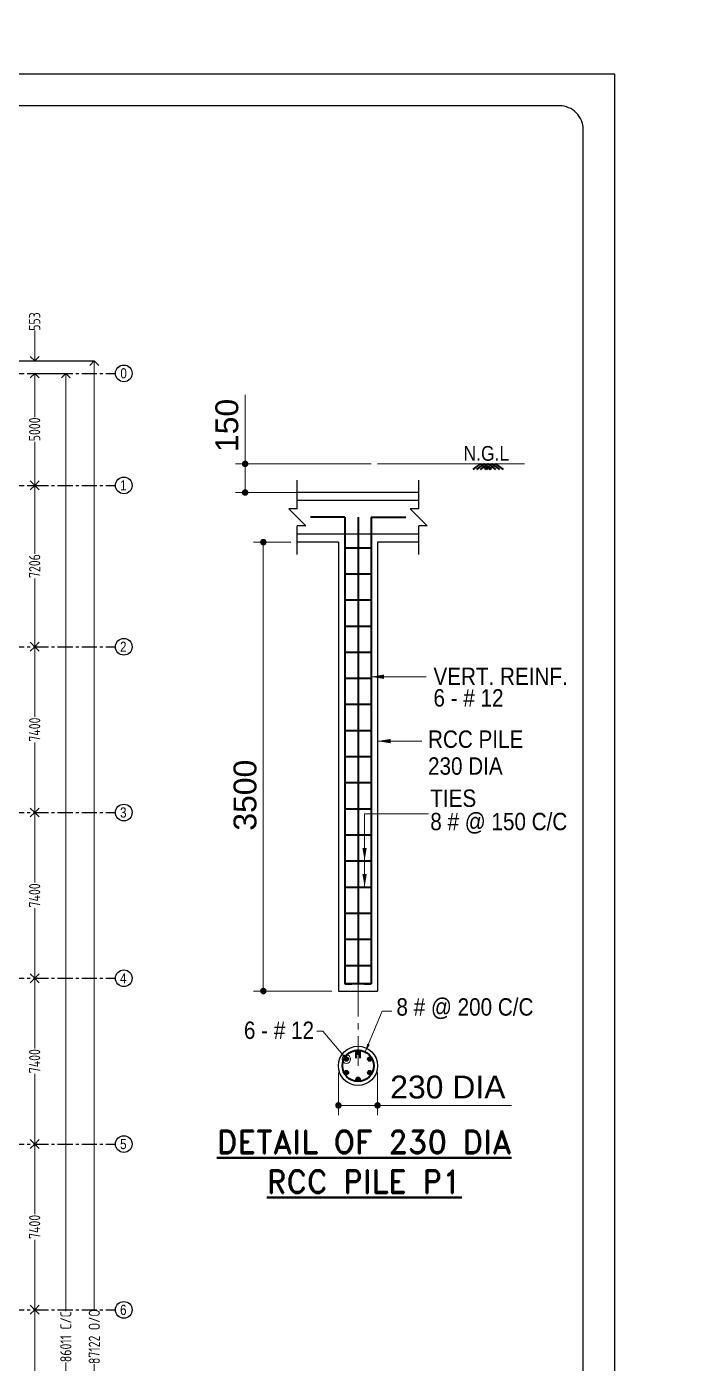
# Model space of a CAD drawing. Header units: inches. Extents: x -605 to 2991212, y -2872845 to 0.
# Drawn here: x 2361959 to 2391579, y -2674737 to -2615071 of the extents above; entities that cross this region are included whole.
import ezdxf
from ezdxf import colors
from ezdxf.entities.mleader import LeaderData, LeaderLine
from ezdxf.enums import TextEntityAlignment as Align
from ezdxf.math import Vec2, Vec3

# ---------------------------------------------------------------- set-up
doc = ezdxf.new("R2010")
doc.units = ezdxf.units.IN
doc.header["$LTSCALE"] = 600
doc.header["$MEASUREMENT"] = 0
doc.linetypes.add('CENTER', pattern=[2, 1.25, -0.25, 0.25, -0.25])
doc.linetypes.add('DASHED2', pattern=[0.375, 0.25, -0.125])
for name, color, linetype, lineweight in [('BRICK  WALL', 253, 'Continuous', 0), ('CENTER', 1, 'CENTER', 0), ('DIM', 251, 'Continuous', 0), ('GB', 6, 'Continuous', 20), ('L2', 2, 'Continuous', 20), ('L3', 3, 'Continuous', 25), ('L4', 4, 'Continuous', 30), ('L5', 10, 'Continuous', 40), ('PV_TEXT_ROMANS', 7, 'Continuous', 0), ('rDIMension', 1, 'Continuous', 18), ('rRCC 1', 3, 'Continuous', 25), ('rRCC 2', 40, 'Continuous', 15), ('rSHEET', 2, 'Continuous', 30), ('TEXT6', 6, 'Continuous', 50), ('TEXT7', 7, 'Continuous', 30)]:
    doc.layers.add(name, color=color, linetype=linetype, lineweight=lineweight)
doc.layers.add('SnT-CENTER2', color=8, linetype='CENTER')
doc.styles.add('DIM', font='geniso.shx', dxfattribs={"width": 0.85})
doc.styles.add('J.P', font='ARIALN.TTF')
doc.styles.add('ROMAND', font='romand.shx')
doc.styles.add('ROMANS', font='arial.ttf')
doc.styles.add('TEXT3', font='geniso.shx')
doc.dimstyles.new('DST-25$7', dxfattribs={"dimscale": 150, "dimtxt": 2.25, "dimasz": 2, "dimexe": 1.5, "dimexo": 1, "dimgap": 1, "dimtad": 1, "dimdec": 0, "dimlfac": 0.25, "dimzin": 0, "dimdsep": 46, "dimtxsty": 'ROMANS', "dimblk": 'DOT', "dimcen": 0.09, "dimdle": 1, "dimclrd": 1, "dimclre": 1, "dimclrt": 7, "dimadec": 0, "dimazin": 0, "dimtfac": 1, "dimtdec": 0, "dimtmove": 0, "dimatfit": 3, "dimfxl": 1, "dimtolj": 1, "dimtzin": 0, "dimarcsym": 0})
doc.dimstyles.new('DST-50', dxfattribs={"dimscale": 150, "dimtxt": 2.25, "dimasz": 1, "dimexe": 1.5, "dimexo": 1, "dimgap": 1, "dimtad": 1, "dimdec": 0, "dimlfac": 0.333333, "dimzin": 0, "dimdsep": 46, "dimtxsty": 'ROMANS', "dimblk": 'DOT', "dimcen": 0.09, "dimdle": 1, "dimclrd": 1, "dimclre": 1, "dimclrt": 7, "dimadec": 0, "dimazin": 0, "dimtfac": 1, "dimtdec": 0, "dimtmove": 0, "dimatfit": 3, "dimfxl": 1, "dimtolj": 1, "dimtzin": 0, "dimarcsym": 0})
doc.dimstyles.new('DST-50$7', dxfattribs={"dimscale": 150, "dimtxt": 2.25, "dimasz": 2, "dimexe": 1.5, "dimexo": 1, "dimgap": 1, "dimtad": 1, "dimdec": 0, "dimlfac": 0.333333, "dimzin": 0, "dimdsep": 46, "dimtxsty": 'ROMANS', "dimblk": 'DOT', "dimcen": 0.09, "dimdle": 1, "dimclrd": 1, "dimclre": 1, "dimclrt": 7, "dimadec": 0, "dimazin": 0, "dimtfac": 1, "dimtdec": 0, "dimtmove": 0, "dimatfit": 3, "dimfxl": 1, "dimtolj": 1, "dimtzin": 0, "dimarcsym": 0})
doc.dimstyles.new('ST-100', dxfattribs={"dimscale": 100, "dimtxt": 2.5, "dimasz": 2, "dimexe": 0.18, "dimexo": 0.0625, "dimgap": 0.2, "dimtad": 0, "dimdec": 0, "dimzin": 0, "dimdsep": 46, "dimtxsty": 'DIM', "dimblk": 'OPEN90', "dimcen": 0.09, "dimclrd": 256, "dimclrt": 7, "dimadec": 0, "dimazin": 0, "dimtfac": 1, "dimtdec": 0, "dimtofl": 0, "dimtmove": 0, "dimatfit": 3, "dimldrblk": 'OPEN90', "dimfxl": 1, "dimtolj": 1, "dimtzin": 0, "dimlwd": -1, "dimarcsym": 0})

# ---------------------------------------------------------------- blocks, each defined once
blk = doc.blocks.new('_Open90')
at = {"color": 0, "linetype": 'ByBlock', "lineweight": -2}
for p, q in [((0, 0), (-1, 0)), ((-0.5, 0.5), (0, 0)), ((0, 0), (-0.5, -0.5))]:
    blk.add_line(p, q, dxfattribs=at)
blk = doc.blocks.new('*D1373')
at = {"layer": 'Defpoints', "color": 0, "linetype": 'ByBlock'}
for p in [(2362313, -2635545), (2362313, -2642750), (2362313, -2642750)]:
    blk.add_point(p, dxfattribs=at)
at = {"layer": 'rDIMension', "color": 0, "linetype": 'ByBlock', "lineweight": -2}
for p, q in [((2362313, -2635545), (2362313, -2635545)), ((2362313, -2642750), (2362313, -2642750))]:
    blk.add_line(p, q, dxfattribs=at)
at = {"layer": 'rDIMension'}
for p, q in [((2362313, -2635945), (2362313, -2638596)), ((2362313, -2642350), (2362313, -2639699))]:
    blk.add_line(p, q, dxfattribs=at)
at = {"layer": 'rDIMension', "linetype": 'ByBlock', "xscale": 400, "yscale": 400, "zscale": 400}
for p, rotation in [((2362313, -2635545), 90), ((2362313, -2642750), 270)]:
    blk.add_blockref('_Open90', p, dxfattribs=dict(at, rotation=rotation))
at = {"layer": 'rDIMension', "color": 7, "linetype": 'ByBlock', "insert": (2362313, -2639148), "char_height": 500, "attachment_point": 5, "rotation": 90, "style": 'DIM'}
blk.add_mtext('\\A1;7206', dxfattribs=at)
blk = doc.blocks.new('*D1374')
at = {"layer": 'Defpoints', "color": 0, "linetype": 'ByBlock'}
for p in [(2362313, -2642750), (2362313, -2650150), (2362313, -2650150)]:
    blk.add_point(p, dxfattribs=at)
at = {"layer": 'rDIMension', "color": 0, "linetype": 'ByBlock', "lineweight": -2}
for p, q in [((2362313, -2642750), (2362313, -2642750)), ((2362313, -2650150), (2362313, -2650150))]:
    blk.add_line(p, q, dxfattribs=at)
at = {"layer": 'rDIMension'}
for p, q in [((2362313, -2643150), (2362313, -2645878)), ((2362313, -2649750), (2362313, -2647023))]:
    blk.add_line(p, q, dxfattribs=at)
at = {"layer": 'rDIMension', "linetype": 'ByBlock', "xscale": 400, "yscale": 400, "zscale": 400}
for p, rotation in [((2362313, -2642750), 90), ((2362313, -2650150), 270)]:
    blk.add_blockref('_Open90', p, dxfattribs=dict(at, rotation=rotation))
at = {"layer": 'rDIMension', "color": 7, "linetype": 'ByBlock', "insert": (2362313, -2646450), "char_height": 500, "attachment_point": 5, "rotation": 90, "style": 'DIM'}
blk.add_mtext('\\A1;7400', dxfattribs=at)
blk = doc.blocks.new('*D1375')
at = {"layer": 'Defpoints', "color": 0, "linetype": 'ByBlock'}
for p in [(2362313, -2650150), (2362313, -2657550), (2362313, -2657550)]:
    blk.add_point(p, dxfattribs=at)
at = {"layer": 'rDIMension', "color": 0, "linetype": 'ByBlock', "lineweight": -2}
for p, q in [((2362313, -2650150), (2362313, -2650150)), ((2362313, -2657550), (2362313, -2657550))]:
    blk.add_line(p, q, dxfattribs=at)
at = {"layer": 'rDIMension'}
for p, q in [((2362313, -2650550), (2362313, -2653278)), ((2362313, -2657150), (2362313, -2654423))]:
    blk.add_line(p, q, dxfattribs=at)
at = {"layer": 'rDIMension', "linetype": 'ByBlock', "xscale": 400, "yscale": 400, "zscale": 400}
for p, rotation in [((2362313, -2650150), 90), ((2362313, -2657550), 270)]:
    blk.add_blockref('_Open90', p, dxfattribs=dict(at, rotation=rotation))
at = {"layer": 'rDIMension', "color": 7, "linetype": 'ByBlock', "insert": (2362313, -2653850), "char_height": 500, "attachment_point": 5, "rotation": 90, "style": 'DIM'}
blk.add_mtext('\\A1;7400', dxfattribs=at)
blk = doc.blocks.new('*D1376')
at = {"layer": 'Defpoints', "color": 0, "linetype": 'ByBlock'}
for p in [(2362313, -2657550), (2362313, -2664950), (2362313, -2664950)]:
    blk.add_point(p, dxfattribs=at)
at = {"layer": 'rDIMension', "color": 0, "linetype": 'ByBlock', "lineweight": -2}
for p, q in [((2362313, -2657550), (2362313, -2657550)), ((2362313, -2664950), (2362313, -2664950))]:
    blk.add_line(p, q, dxfattribs=at)
at = {"layer": 'rDIMension'}
for p, q in [((2362313, -2657950), (2362313, -2660678)), ((2362313, -2664550), (2362313, -2661823))]:
    blk.add_line(p, q, dxfattribs=at)
at = {"layer": 'rDIMension', "linetype": 'ByBlock', "xscale": 400, "yscale": 400, "zscale": 400}
for p, rotation in [((2362313, -2657550), 90), ((2362313, -2664950), 270)]:
    blk.add_blockref('_Open90', p, dxfattribs=dict(at, rotation=rotation))
at = {"layer": 'rDIMension', "color": 7, "linetype": 'ByBlock', "insert": (2362313, -2661250), "char_height": 500, "attachment_point": 5, "rotation": 90, "style": 'DIM'}
blk.add_mtext('\\A1;7400', dxfattribs=at)
blk = doc.blocks.new('*D1377')
at = {"layer": 'Defpoints', "color": 0, "linetype": 'ByBlock'}
for p in [(2362313, -2664950), (2362313, -2672350), (2362313, -2672350)]:
    blk.add_point(p, dxfattribs=at)
at = {"layer": 'rDIMension', "color": 0, "linetype": 'ByBlock', "lineweight": -2}
for p, q in [((2362313, -2664950), (2362313, -2664950)), ((2362313, -2672350), (2362313, -2672350))]:
    blk.add_line(p, q, dxfattribs=at)
at = {"layer": 'rDIMension'}
for p, q in [((2362313, -2665350), (2362313, -2668078)), ((2362313, -2671950), (2362313, -2669223))]:
    blk.add_line(p, q, dxfattribs=at)
at = {"layer": 'rDIMension', "linetype": 'ByBlock', "xscale": 400, "yscale": 400, "zscale": 400}
for p, rotation in [((2362313, -2664950), 90), ((2362313, -2672350), 270)]:
    blk.add_blockref('_Open90', p, dxfattribs=dict(at, rotation=rotation))
at = {"layer": 'rDIMension', "color": 7, "linetype": 'ByBlock', "insert": (2362313, -2668650), "char_height": 500, "attachment_point": 5, "rotation": 90, "style": 'DIM'}
blk.add_mtext('\\A1;7400', dxfattribs=at)
blk = doc.blocks.new('*D1378')
at = {"layer": 'Defpoints', "color": 0, "linetype": 'ByBlock'}
for p in [(2362313, -2672350), (2361981, -2679750), (2362313, -2679750)]:
    blk.add_point(p, dxfattribs=at)
at = {"layer": 'rDIMension', "color": 0, "linetype": 'ByBlock', "lineweight": -2}
for p, q in [((2362313, -2672350), (2362313, -2672350)), ((2361981, -2679750), (2362313, -2679750))]:
    blk.add_line(p, q, dxfattribs=at)
at = {"layer": 'rDIMension'}
for p, q in [((2362313, -2672750), (2362313, -2675478)), ((2362313, -2679350), (2362313, -2676623))]:
    blk.add_line(p, q, dxfattribs=at)
at = {"layer": 'rDIMension', "linetype": 'ByBlock', "xscale": 400, "yscale": 400, "zscale": 400}
for p, rotation in [((2362313, -2672350), 90), ((2362313, -2679750), 270)]:
    blk.add_blockref('_Open90', p, dxfattribs=dict(at, rotation=rotation))
at = {"layer": 'rDIMension', "color": 7, "linetype": 'ByBlock', "insert": (2362313, -2676050), "char_height": 500, "attachment_point": 5, "rotation": 90, "style": 'DIM'}
blk.add_mtext('\\A1;7400', dxfattribs=at)
blk = doc.blocks.new('*D1443')
at = {"layer": 'Defpoints', "color": 0, "linetype": 'ByBlock'}
for p in [(2362614, -2630545), (2362614, -2716555), (2363704, -2716555)]:
    blk.add_point(p, dxfattribs=at)
at = {"layer": 'rDIMension', "color": 0, "linetype": 'ByBlock', "lineweight": -2}
for p, q in [((2362614, -2630545), (2363704, -2630545)), ((2362614, -2716555), (2363704, -2716555))]:
    blk.add_line(p, q, dxfattribs=at)
at = {"layer": 'rDIMension'}
for p, q in [((2363704, -2630945), (2363704, -2672404)), ((2363704, -2716155), (2363704, -2674696))]:
    blk.add_line(p, q, dxfattribs=at)
at = {"layer": 'rDIMension', "linetype": 'ByBlock', "xscale": 400, "yscale": 400, "zscale": 400}
for p, rotation in [((2363704, -2630545), 90), ((2363704, -2716555), 270)]:
    blk.add_blockref('_Open90', p, dxfattribs=dict(at, rotation=rotation))
at = {"layer": 'rDIMension', "color": 7, "linetype": 'ByBlock', "insert": (2363704, -2673550), "char_height": 500, "attachment_point": 5, "rotation": 90, "style": 'DIM'}
blk.add_mtext('\\A1;86011 C/C', dxfattribs=at)
blk = doc.blocks.new('*D1444')
at = {"layer": 'Defpoints', "color": 0, "linetype": 'ByBlock'}
for p in [(2358843, -2629990), (2364974, -2629990), (2358843, -2717112)]:
    blk.add_point(p, dxfattribs=at)
at = {"layer": 'rDIMension', "color": 0, "linetype": 'ByBlock', "lineweight": -2}
for p, q in [((2358843, -2629990), (2364974, -2629990)), ((2358843, -2717112), (2364974, -2717112))]:
    blk.add_line(p, q, dxfattribs=at)
at = {"layer": 'rDIMension'}
for p, q in [((2364974, -2630390), (2364974, -2672320)), ((2364974, -2716712), (2364974, -2674782))]:
    blk.add_line(p, q, dxfattribs=at)
at = {"layer": 'rDIMension', "linetype": 'ByBlock', "xscale": 400, "yscale": 400, "zscale": 400}
for p, rotation in [((2364974, -2629990), 90), ((2364974, -2717112), 270)]:
    blk.add_blockref('_Open90', p, dxfattribs=dict(at, rotation=rotation))
at = {"layer": 'rDIMension', "color": 7, "linetype": 'ByBlock', "insert": (2364974, -2673551), "char_height": 500, "attachment_point": 5, "rotation": 90, "style": 'DIM'}
blk.add_mtext('\\A1;87122 O/O', dxfattribs=at)
blk = doc.blocks.new('*D1446')
at = {"layer": 'Defpoints', "color": 0, "linetype": 'ByBlock'}
for p in [(2362313, -2629992), (2362313, -2629992), (2362313, -2630545)]:
    blk.add_point(p, dxfattribs=at)
at = {"layer": 'rDIMension'}
for p, q in [((2362313, -2629992), (2362313, -2628636)), ((2362313, -2629592), (2362313, -2629192)), ((2362313, -2630945), (2362313, -2631345))]:
    blk.add_line(p, q, dxfattribs=at)
at = {"layer": 'rDIMension', "color": 0, "linetype": 'ByBlock', "lineweight": -2}
for p, q in [((2362313, -2629992), (2362313, -2629992)), ((2362313, -2630545), (2362313, -2630545))]:
    blk.add_line(p, q, dxfattribs=at)
at = {"layer": 'rDIMension', "linetype": 'ByBlock', "xscale": 400, "yscale": 400, "zscale": 400}
for p, rotation in [((2362313, -2629992), 270), ((2362313, -2630545), 90)]:
    blk.add_blockref('_Open90', p, dxfattribs=dict(at, rotation=rotation))
at = {"layer": 'rDIMension', "color": 7, "linetype": 'ByBlock', "insert": (2362313, -2628233), "char_height": 500, "attachment_point": 5, "rotation": 90, "style": 'DIM'}
blk.add_mtext('\\A1;553', dxfattribs=at)
blk = doc.blocks.new('*D1459')
at = {"layer": 'Defpoints', "color": 0, "linetype": 'ByBlock'}
for p in [(2362113, -2630545), (2362313, -2630545), (2362113, -2635545)]:
    blk.add_point(p, dxfattribs=at)
at = {"layer": 'rDIMension', "color": 0, "linetype": 'ByBlock', "lineweight": -2}
for p, q in [((2362113, -2630545), (2362313, -2630545)), ((2362113, -2635545), (2362313, -2635545))]:
    blk.add_line(p, q, dxfattribs=at)
at = {"layer": 'rDIMension'}
for p, q in [((2362313, -2630945), (2362313, -2632494)), ((2362313, -2635145), (2362313, -2633596))]:
    blk.add_line(p, q, dxfattribs=at)
at = {"layer": 'rDIMension', "linetype": 'ByBlock', "xscale": 400, "yscale": 400, "zscale": 400}
for p, rotation in [((2362313, -2630545), 90), ((2362313, -2635545), 270)]:
    blk.add_blockref('_Open90', p, dxfattribs=dict(at, rotation=rotation))
at = {"layer": 'rDIMension', "color": 7, "linetype": 'ByBlock', "insert": (2362313, -2633045), "char_height": 500, "attachment_point": 5, "rotation": 90, "style": 'DIM'}
blk.add_mtext('\\A1;5000', dxfattribs=at)
blk = doc.blocks.new('_DotBlank')
at = {"color": 0, "linetype": 'ByBlock', "lineweight": -2}
blk.add_line((-0.5, 0), (-1, 0), dxfattribs=at)
blk.add_circle((0, 0), 0.5, dxfattribs=at)
blk = doc.blocks.new('_Dot')
at = {"color": 0, "linetype": 'ByBlock', "lineweight": -2}
blk.add_line((-0.5, 0), (-1, 0), dxfattribs=at)
at = {"color": 0, "linetype": 'ByBlock', "const_width": 0.5}
blk.add_lwpolyline([(-0.25, 0, 1), (0.25, 0, 1)], format="xyb", close=True, dxfattribs=at)
blk = doc.blocks.new('*D1331')
at = {"layer": 'Defpoints', "color": 0, "linetype": 'ByBlock'}
for p in [(2375933, -2650491), (2375152, -2660808), (2376878, -2660808)]:
    blk.add_point(p, dxfattribs=at)
at = {"layer": 'L5', "color": 1, "lineweight": -2}
for p, q in [((2375783, -2650491), (2374927, -2650491)), ((2375152, -2650641), (2375152, -2660658)), ((2376728, -2660808), (2374927, -2660808))]:
    blk.add_line(p, q, dxfattribs=at)
at = {"layer": 'L5', "color": 1, "linetype": 'ByBlock', "lineweight": -2, "xscale": 150, "yscale": 150, "zscale": 150}
for p, rotation in [((2375152, -2650491), 90), ((2375152, -2660808), 270)]:
    blk.add_blockref('_Dot', p, dxfattribs=dict(at, rotation=rotation))
at = {"layer": 'L5', "color": 7, "linetype": 'ByBlock', "insert": (2374734, -2656307), "char_height": 525, "attachment_point": 5, "rotation": 90, "style": 'ROMANS'}
blk.add_mtext('\\A1;3500', dxfattribs=at)
blk = doc.blocks.new('*D1332')
at = {"layer": 'Defpoints', "color": 0, "linetype": 'ByBlock'}
for p in [(2376878, -2662527), (2377778, -2662527), (2377778, -2663436)]:
    blk.add_point(p, dxfattribs=at)
at = {"layer": 'L5', "color": 1, "lineweight": -2}
for p, q in [((2376878, -2662677), (2376878, -2663661)), ((2377778, -2662677), (2377778, -2663661)), ((2377028, -2663436), (2377628, -2663436)), ((2377778, -2663436), (2380858, -2663436))]:
    blk.add_line(p, q, dxfattribs=at)
at = {"layer": 'L5', "color": 1, "linetype": 'ByBlock', "lineweight": -2, "xscale": 150, "yscale": 150, "zscale": 150, "rotation": 180}
blk.add_blockref('_Dot', (2376878, -2663436), dxfattribs=at)
at = {"layer": 'L5', "color": 1, "linetype": 'ByBlock', "lineweight": -2, "xscale": 150, "yscale": 150, "zscale": 150}
blk.add_blockref('_Dot', (2377778, -2663436), dxfattribs=at)
at = {"layer": 'L5', "color": 7, "linetype": 'ByBlock', "insert": (2379393, -2663018), "char_height": 525, "attachment_point": 5, "style": 'ROMANS'}
blk.add_mtext('\\A1;230 DIA', dxfattribs=at)
blk = doc.blocks.new('*D1333')
at = {"layer": 'Defpoints', "color": 0, "linetype": 'ByBlock'}
for p in [(2377778, -2648692), (2374734, -2649351), (2377778, -2649351)]:
    blk.add_point(p, dxfattribs=at)
at = {"layer": 'L5', "color": 1, "lineweight": -2}
for p, q in [((2374734, -2648692), (2374734, -2647104)), ((2377628, -2648692), (2374509, -2648692)), ((2374734, -2648842), (2374734, -2649201)), ((2377628, -2649351), (2374509, -2649351))]:
    blk.add_line(p, q, dxfattribs=at)
at = {"layer": 'L5', "color": 1, "linetype": 'ByBlock', "lineweight": -2, "xscale": 150, "yscale": 150, "zscale": 150}
for p, rotation in [((2374734, -2648692), 90), ((2374734, -2649351), 270)]:
    blk.add_blockref('_Dot', p, dxfattribs=dict(at, rotation=rotation))
at = {"layer": 'L5', "color": 7, "linetype": 'ByBlock', "insert": (2374316, -2647808), "char_height": 525, "attachment_point": 5, "rotation": 90, "style": 'ROMANS'}
blk.add_mtext('\\A1;150', dxfattribs=at)
blk = doc.blocks.new('pile')
at = {"layer": 'L4'}
h = blk.add_hatch(color=256, dxfattribs=at)
h.dxf.hatch_style = 1
h.paths.add_polyline_path([(2377278.3, -2662217.5, 1), (2377378.6, -2662217.5, 1)])
h = blk.add_hatch(color=256, dxfattribs=at)
h.dxf.hatch_style = 1
h.paths.add_polyline_path([(2377010, -2662372.4, 1), (2377110.3, -2662372.4, 1)])
h = blk.add_hatch(color=256, dxfattribs=at)
h.dxf.hatch_style = 1
h.paths.add_polyline_path([(2377546.6, -2662372.4, 1), (2377647, -2662372.4, 1)])
h = blk.add_hatch(color=256, dxfattribs=at)
h.dxf.hatch_style = 1
h.paths.add_polyline_path([(2377110.3, -2662682.3, 1), (2377010, -2662682.3, 1)])
h = blk.add_hatch(color=256, dxfattribs=at)
h.dxf.hatch_style = 1
h.paths.add_polyline_path([(2377378.6, -2662837.2, 1), (2377278.3, -2662837.2, 1)])
h = blk.add_hatch(color=256, dxfattribs=at)
h.dxf.hatch_style = 1
h.paths.add_polyline_path([(2377647, -2662682.3, 1), (2377546.6, -2662682.3, 1)])
at = {"layer": 'BRICK  WALL', "color": 8, "linetype": 'ByBlock'}
blk.add_line((2376083.5, -2650490.7), (2375933.5, -2650490.7), dxfattribs=at)
at = {"layer": 'CENTER'}
blk.add_line((2377328.5, -2660644.8), (2377328.5, -2662527.3), dxfattribs=at)
at = {"layer": 'L2'}
blk.add_line((2381156.2, -2648691.7), (2377778.5, -2648691.7), dxfattribs=at)
at = {"layer": 'L3'}
for p, q in [((2375933.5, -2649723.1), (2375933.5, -2649065.7)), ((2378723.5, -2649723.1), (2378723.5, -2649065.7)), ((2377778.5, -2649350.7), (2375933.5, -2649350.7)), ((2378723.5, -2649350.7), (2377778.5, -2649350.7)), ((2376131.1, -2650118.3), (2375735.8, -2649723.1)), ((2375933.5, -2649723.1), (2375735.8, -2649723.1)), ((2378921.1, -2650118.3), (2378525.8, -2649723.1)), ((2378723.5, -2649723.1), (2378525.8, -2649723.1)), ((2375933.5, -2650775.7), (2375933.5, -2650118.3)), ((2376131.1, -2650118.3), (2375933.5, -2650118.3)), ((2378723.5, -2650775.7), (2378723.5, -2650118.3)), ((2378921.1, -2650118.3), (2378723.5, -2650118.3)), ((2376878.5, -2650490.7), (2375933.5, -2650490.7)), ((2376878.5, -2650490.7), (2376878.5, -2660807.6)), ((2377778.5, -2650490.7), (2377778.5, -2660807.6)), ((2378723.5, -2650490.7), (2377778.5, -2650490.7)), ((2376878.5, -2660807.6), (2377778.5, -2660807.6))]:
    blk.add_line(p, q, dxfattribs=at)
blk.add_circle((2377328.5, -2662527.3), 450, dxfattribs=at)
at = {"layer": 'L4'}
for centre in [(2377328.5, -2662217.5), (2377060.2, -2662372.4), (2377596.8, -2662372.4), (2377060.2, -2662682.3), (2377328.5, -2662837.2), (2377596.8, -2662682.3)]:
    blk.add_circle(centre, 50.2, dxfattribs=at)
at = {"layer": 'L5'}
for p, q in [((2380137.2, -2648691.7), (2379966.6, -2648820.6)), ((2380220.9, -2648691.7), (2380050.4, -2648820.6)), ((2380132.2, -2648691.7), (2380302.7, -2648820.6)), ((2380309.7, -2648691.7), (2380139.1, -2648820.6)), ((2380220.9, -2648691.7), (2380391.5, -2648820.6)), ((2380406.8, -2648691.7), (2380236.2, -2648820.6)), ((2380318.1, -2648691.7), (2380488.6, -2648820.6)), ((2380495.6, -2648691.7), (2380325, -2648820.6)), ((2380406.8, -2648691.7), (2380577.4, -2648820.6)), ((2380490.5, -2648691.7), (2380661.1, -2648820.6)), ((2377028.5, -2649917.8), (2376233.3, -2649917.8)), ((2377028.5, -2649917.8), (2377028.5, -2660644.8)), ((2377328.5, -2649917.8), (2377328.5, -2660644.8)), ((2377628.5, -2649917.8), (2377628.5, -2660644.8)), ((2377628.5, -2649917.8), (2378423.6, -2649917.8)), ((2377028.5, -2650618.3), (2377628.5, -2650618.3)), ((2377028.5, -2651218.3), (2377628.5, -2651218.3)), ((2377028.5, -2651818.3), (2377628.5, -2651818.3)), ((2377028.5, -2652418.3), (2377628.5, -2652418.3)), ((2377028.5, -2653018.3), (2377628.5, -2653018.3)), ((2377028.5, -2653618.3), (2377628.5, -2653618.3)), ((2377028.5, -2654218.3), (2377628.5, -2654218.3)), ((2377028.5, -2654818.3), (2377628.5, -2654818.3)), ((2377028.5, -2655418.3), (2377628.5, -2655418.3)), ((2377028.5, -2656018.3), (2377628.5, -2656018.3)), ((2377028.5, -2656618.3), (2377628.5, -2656618.3)), ((2377028.5, -2657218.3), (2377628.5, -2657218.3)), ((2377028.5, -2657818.3), (2377628.5, -2657818.3)), ((2377028.5, -2658418.3), (2377628.5, -2658418.3)), ((2377028.5, -2659018.3), (2377628.5, -2659018.3)), ((2377028.5, -2659618.3), (2377628.5, -2659618.3)), ((2377028.5, -2660218.3), (2377628.5, -2660218.3)), ((2377028.5, -2660634.2), (2377628.5, -2660634.2)), ((2377028.5, -2660644.8), (2377188.7, -2660644.8)), ((2377468.3, -2660644.8), (2377628.5, -2660644.8))]:
    blk.add_line(p, q, dxfattribs=at)
blk.add_lwpolyline([(2377378.6, -2662354.8), (2377378.6, -2662217.5, 1), (2377278.3, -2662217.5), (2377278.3, -2662354.8)], format="xyb", dxfattribs=at)
blk.add_circle((2377328.5, -2662527.3), 360, dxfattribs=at)
at = {"layer": 'rRCC 1', "color": 2}
for p, q in [((2378723.5, -2649530.7), (2375933.5, -2649530.7)), ((2378723.5, -2650310.7), (2375933.5, -2650310.7))]:
    blk.add_line(p, q, dxfattribs=at)
at = {"layer": 'TEXT6', "style": 'ROMAND'}
for s, p in [('%%UDETAIL OF 230 DIA', (2377472.8, -2664277.9)), ('%%URCC PILE P1', (2377472.8, -2665188.9))]:
    blk.add_text(s, height=525, dxfattribs=at).set_placement(p, align=Align.MIDDLE)
at = {"layer": 'TEXT7', "style": 'ROMANS', "width": 0.85}
for s, height, p in [('N.G.L', 337.5, (2379754.3, -2648619.3)), ('VERT. REINF.', 400, (2379062.2, -2653774)), ('6 - # 12', 400, (2379062.2, -2654269.8)), ('RCC PILE', 400, (2378937.5, -2655218.9)), ('230 DIA', 400, (2378937.5, -2655836.7)), ('TIES', 400, (2378989.3, -2656576.1)), ('8 # @ 150 C/C', 400, (2378989.3, -2657112.6)), ('8 # @ 200 C/C', 400, (2378211.5, -2661373.7)), ('6 - # 12', 400, (2374706.5, -2661909.4))]:
    blk.add_text(s, height=height, dxfattribs=at).set_placement(p)
at = {"layer": 'L5'}
for base, p1, p2, text, picture, middle in [((2374733.7, -2649350.7), (2377778.5, -2648691.7), (2377778.5, -2649350.7), '150', '*D1333', (2374733.7, -2647808.1)), ((2375151.7, -2660807.6), (2375933.5, -2650490.7), (2376878.5, -2660807.6), '3500', '*D1331', (2375151.7, -2656307.1))]:
    dim = blk.add_linear_dim(base=base, p1=p1, p2=p2, angle=90, text=text, dimstyle='DST-50', override={"dimtxt": 3.5}, dxfattribs=at)
    dim.commit()
    dim.dimension.update_dxf_attribs({"geometry": picture, "text_midpoint": middle, "dimtype": 128})
dim = blk.add_linear_dim(base=(2377778.5, -2663435.8), p1=(2376878.5, -2662527.3), p2=(2377778.5, -2662527.3), text='230 DIA', dimstyle='DST-50', override={"dimtxt": 3.5}, dxfattribs=at)
dim.commit()
dim.dimension.update_dxf_attribs({"geometry": '*D1332', "text_midpoint": (2379393.3, -2663017.6)})
at = {"layer": 'DIM'}
for points, dimstyle, override in [([(2377628.5, -2653584.2), (2378893.2, -2653584.2)], 'DST-50$7', {"dimgap": 1, "dimtad": 0}), ([(2377778.5, -2655063.8), (2378791.7, -2655063.8)], 'DST-25$7', {"dimgap": 1, "dimtad": 0}), ([(2377479.5, -2658418.3), (2377479.5, -2656732.9), (2378944.8, -2656732.9)], 'DST-25$7', {"dimgap": 1, "dimtad": 0}), ([(2377479.5, -2657818.3), (2377479.5, -2656732.9)], 'DST-50$7', {"dimgap": 1, "dimtad": 0}), ([(2377496.4, -2662208.9), (2377885.4, -2661267.6), (2378105.9, -2661267.6)], 'DST-50$7', {"dimasz": 1.3, "dimtad": 0}), ([(2377060.2, -2662372.4), (2376520.9, -2661733.8), (2376378.3, -2661733.8)], 'DST-25$7', {"dimasz": 1.3, "dimtad": 0, "dimldrblk": 'DotBlank'})]:
    blk.add_leader(points, dimstyle=dimstyle, override=override, dxfattribs=at)

msp = doc.modelspace()

# ---------------------------------------------------------------- linework, layer by layer
at = {"color": 1, "linetype": 'ByBlock'}
for centre in [(2366291.8, -2630544.9), (2366291.8, -2635546.5), (2366291.8, -2642752), (2366291.8, -2650152), (2366291.8, -2657552), (2366291.8, -2664952), (2366291.8, -2672352)]:
    msp.add_circle(centre, 372.1, dxfattribs=at)
at = {"layer": 'rSHEET'}
msp.add_lwpolyline([(2388208.2, -2765195), (2388208.2, -2617194.8), (2283561.5, -2617194.8), (2283561.5, -2765195)], close=True, dxfattribs=at)
msp.add_lwpolyline([(2386801.3, -2762728.3), (2386801.3, -2619661.4, 0.4142136), (2385744.2, -2618604.3), (2286025.5, -2618604.3, 0.4142136), (2284968.4, -2619661.4), (2284968.4, -2762728.3, 0.4142136), (2286025.5, -2763785.4), (2385744.2, -2763785.4, 0.4142136)], format="xyb", close=True, dxfattribs=at)
at = {"layer": 'SnT-CENTER2', "color": 6, "ltscale": 0.9}
for p, q in [((2299614.3, -2630544.9), (2365919.7, -2630544.9)), ((2299614.3, -2635544.9), (2365919.7, -2635544.9)), ((2299614.3, -2642750.4), (2365919.7, -2642750.4)), ((2299614.3, -2650150.4), (2365919.7, -2650150.4)), ((2299614.3, -2657550.4), (2365919.7, -2657550.4)), ((2299614.3, -2664950.4), (2365919.7, -2664950.4)), ((2299614.3, -2672350.4), (2365919.7, -2672350.4))]:
    msp.add_line(p, q, dxfattribs=at)

# ---------------------------------------------------------------- block references
at = {"layer": 'GB', "color": 2, "linetype": 'DASHED2', "xscale": 1.942268454635835, "yscale": 1.942268454635835, "zscale": 1.942268454635835}
msp.add_blockref('pile', (-2240662.5, 2509883.6), dxfattribs=at)

# ---------------------------------------------------------------- texts
at = {"layer": 'PV_TEXT_ROMANS', "char_height": 450, "width": 931.892, "attachment_point": 1, "style": 'J.P'}
for s, insert in [('0', (2366139.5, -2630318)), ('\\pxqc;1', (2365803.4, -2635319.6)), ('\\pxqc;2', (2365803.4, -2642525.1)), ('\\pxqc;3', (2365803.4, -2649925.1)), ('\\pxqc;4', (2365803.4, -2657325.1)), ('\\pxqc;5', (2365803.4, -2664725.1)), ('\\pxqc;6', (2365803.4, -2672125.1))]:
    msp.add_mtext(s, dxfattribs=dict(at, insert=insert))

# ---------------------------------------------------------------- dimensions: what is measured, and where the dimension line sits
at = {"layer": 'rDIMension', "color": 1, "linetype": 'ByBlock'}
dim = msp.add_linear_dim(base=(2362312.5, -2629991.9), p1=(2362312.5, -2630544.9), p2=(2362312.5, -2629991.9), angle=90, dimstyle='ST-100', override={"dimtxt": 5, "dimasz": 4, "dimexe": 0, "dimexo": 0, "dimblk": 'Open90', "dimtmove": 1, "dimfxl": 1.25, "dimtfillclr": 256, "dimarcsym": 2}, dxfattribs=at)
dim.commit()
dim.dimension.update_dxf_attribs({"geometry": '*D1446', "text_midpoint": (2362312.5, -2628233.1), "dimtype": 160})
for base, p1, p2, text, picture, middle in [((2364973.7203, -2629989.9396), (2358843.0939, -2717112.4272), (2358843.0939, -2629989.9396), '<> O/O', '*D1444', (2364973.7203, -2673551.1834)), ((2363703.8398107, -2716555.4396347), (2362614.2774788, -2630544.9396347), (2362614.2774788, -2716555.4396347), '<> C/C', '*D1443', (2363703.8398107, -2673550.1896347))]:
    dim = msp.add_linear_dim(base=base, p1=p1, p2=p2, angle=90, text=text, dimstyle='ST-100', override={"dimtxt": 5, "dimasz": 4, "dimexe": 0, "dimexo": 0, "dimblk": 'Open90', "dimtmove": 1, "dimfxl": 1.25, "dimtfillclr": 256, "dimarcsym": 2}, dxfattribs=at)
    dim.commit()
    dim.dimension.update_dxf_attribs({"geometry": picture, "text_midpoint": middle})
for base, p1, p2, override, picture, middle in [((2362312.5, -2630544.9), (2362112.5, -2635544.9), (2362112.5, -2630544.9), {"dimtxt": 5, "dimasz": 4, "dimexe": 0, "dimexo": 0, "dimblk": 'Open90', "dimtmove": 1, "dimfxl": 1.25, "dimtfillclr": 256, "dimarcsym": 2}, '*D1459', (2362312.5, -2633044.9)), ((2362312.5291164, -2642750.4396347), (2362312.5291164, -2635544.9396347), (2362312.5291164, -2642750.4396347), {"dimtxt": 5, "dimasz": 4, "dimexe": 0, "dimexo": 0, "dimtmove": 1, "dimfxl": 1.25, "dimtfillclr": 256, "dimarcsym": 2}, '*D1373', (2362312.5291164, -2639147.6896347)), ((2362312.5, -2650150.4), (2362312.5, -2642750.4), (2362312.5, -2650150.4), {"dimtxt": 5, "dimasz": 4, "dimexe": 0, "dimexo": 0, "dimtmove": 1, "dimfxl": 1.25, "dimtfillclr": 256, "dimarcsym": 2}, '*D1374', (2362312.5, -2646450.4)), ((2362312.5, -2657550.4), (2362312.5, -2650150.4), (2362312.5, -2657550.4), {"dimtxt": 5, "dimasz": 4, "dimexe": 0, "dimexo": 0, "dimtmove": 1, "dimfxl": 1.25, "dimtfillclr": 256, "dimarcsym": 2}, '*D1375', (2362312.5, -2653850.4)), ((2362312.5, -2664950.4), (2362312.5, -2657550.4), (2362312.5, -2664950.4), {"dimtxt": 5, "dimasz": 4, "dimexe": 0, "dimexo": 0, "dimtmove": 1, "dimfxl": 1.25, "dimtfillclr": 256, "dimarcsym": 2}, '*D1376', (2362312.5, -2661250.4)), ((2362312.5, -2672350.4), (2362312.5, -2664950.4), (2362312.5, -2672350.4), {"dimtxt": 5, "dimasz": 4, "dimexe": 0, "dimexo": 0, "dimtmove": 1, "dimfxl": 1.25, "dimtfillclr": 256, "dimarcsym": 2}, '*D1377', (2362312.5, -2668650.4)), ((2362312.5, -2679750.4), (2362312.5, -2672350.4), (2361981.1, -2679750.4), {"dimtxt": 5, "dimasz": 4, "dimexe": 0, "dimexo": 0, "dimtmove": 1, "dimfxl": 1.25, "dimtfillclr": 256, "dimarcsym": 2}, '*D1378', (2362312.5, -2676050.4))]:
    dim = msp.add_linear_dim(base=base, p1=p1, p2=p2, angle=90, dimstyle='ST-100', override=override, dxfattribs=at)
    dim.commit()
    dim.dimension.update_dxf_attribs({"geometry": picture, "text_midpoint": middle})

# ---------------------------------------------------------------- leaders
at = {"layer": 'rRCC 2', "color": 7}
ml = msp.add_multileader_mtext('Standard', dxfattribs=at)
ml.set_content('\\A1;\\W0.85;(a)4-12# ', color=7, style='TEXT3')
ml.set_leader_properties(color=256, linetype='ByLayer', lineweight=-1)
ml.set_arrow_properties(name='DOTBLANK')
ml.build(insert=Vec2(0, 0))
ml.multileader.update_dxf_attribs({"text_top_attachment_type": 0, "text_bottom_attachment_type": 0, "dogleg_length": 7.47, "arrow_head_size": 187.5, "scale": 75})
ctx = ml.context
ctx.base_point, ctx.scale, ctx.char_height, ctx.arrow_head_size, ctx.landing_gap_size, ctx.plane_origin = Vec3(2474235.5, -2625457.1), 75, 250, 187.5, 6.75, Vec3(2469885.5, -2625505)
ctx.text_align_type = 2
notes = []
notes.append((ctx, [(0, (0, 0, 0), (0, 0), (1, 0), 1, [])]))
ctx.mtext.insert, ctx.mtext.alignment, ctx.mtext.flow_direction = Vec3(2475262.2, -2625325.8), 3, 5
for ctx, leaders in notes:
    for number, flags, end, landing, length, lines in leaders:
        leader = LeaderData()
        leader.index, (leader.has_last_leader_line, leader.has_dogleg_vector, leader.attachment_direction) = number, flags
        leader.last_leader_point, leader.dogleg_vector, leader.dogleg_length = Vec3(end), Vec3(landing), length
        for number, points, colour, breaks in lines:
            line = LeaderLine()
            line.index, line.vertices, line.color, line.breaks = number, Vec3.list(points), colors.encode_raw_color(colour), breaks
            leader.lines.append(line)
        ctx.leaders.append(leader)

doc.saveas('drawing.dxf')
